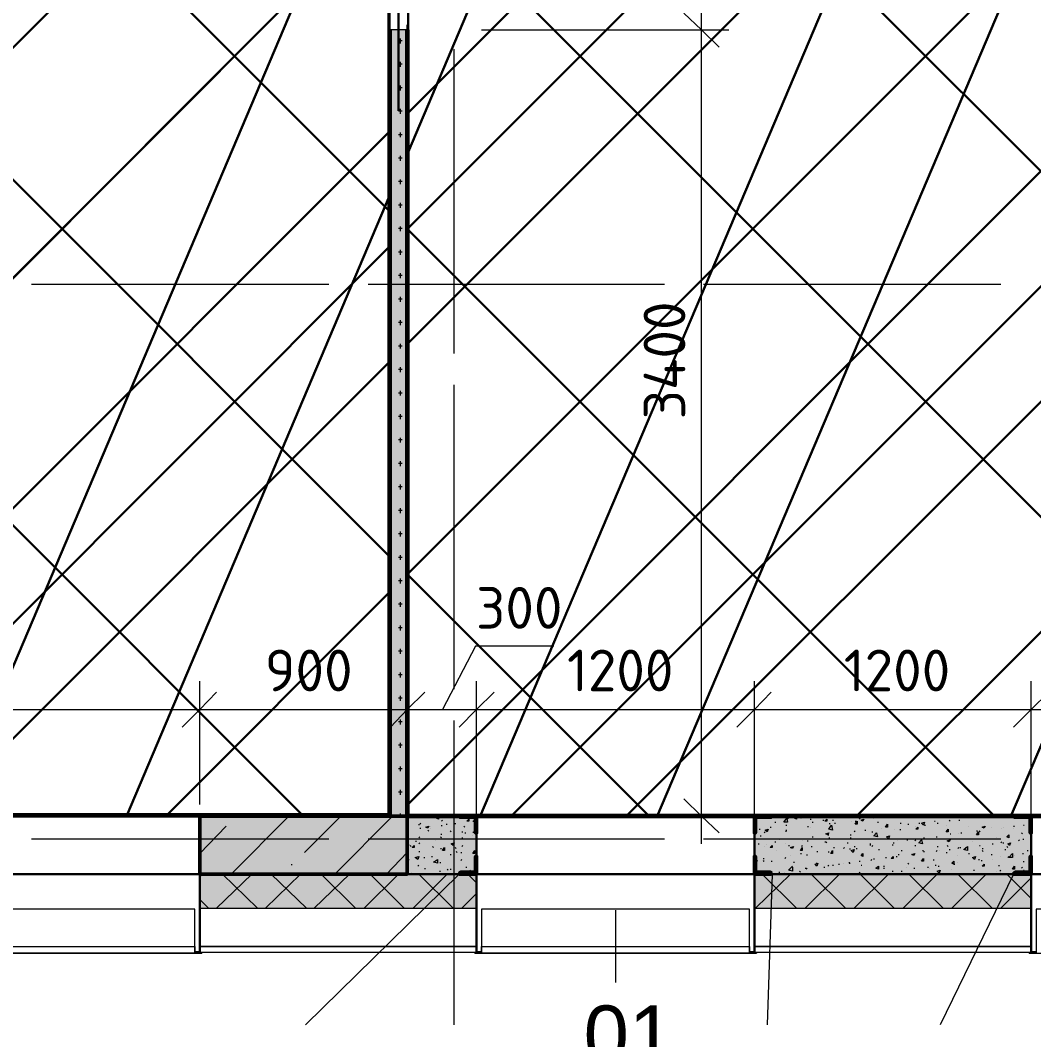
# Model space of a CAD drawing. Header units: millimetres. Extents: x -84737 to 172119, y -43083 to 59399.
# Drawn here: x 122428 to 126814, y 32378 to 36788 of the extents above; entities that cross this region are included whole.
import ezdxf

# ---------------------------------------------------------------- set-up
doc = ezdxf.new("R2010")
doc.units = ezdxf.units.MM
for name, color, linetype, lineweight in [('11) Плинтус ПЛ-2', 70, 'Continuous', 30), ('12) Наливной пол', 150, 'Continuous', 30), ('15) Штукатурка стен СТ-1.1', 161, 'Continuous', 60), ('16) Краска СТ-1.1 стена', 5, 'Continuous', 60), ('18) Краска ПТ-1 потолок', 31, 'Continuous', 30), ('20) Шпакл. баз. фин Стена', 40, 'Continuous', 60), ('22) Шпакл. баз. фин. Потолок', 102, 'Continuous', 30), ('8) Линолеум Л-1.1', 130, 'Continuous', 30)]:
    doc.layers.add(name, color=color, linetype=linetype, lineweight=lineweight)
doc.layers.add('PDF _Геометрия', color=7, linetype='Continuous')
doc.layers.add('PDF _Текст', color=7, linetype='Continuous')
doc.layers.add('PDF _Сплошная заливка', color=7, linetype='Continuous', true_color=0xffffff)
doc.styles.add('PDF GOSTCommon', font='arial.ttf')
doc.styles.add('PDF ISOCPEUR', font='isocpeur.ttf')

msp = doc.modelspace()

# ---------------------------------------------------------------- hatches: boundary and pattern name
at = {"layer": '12) Наливной пол'}
h = msp.add_hatch(dxfattribs=at)
h.set_pattern_fill('ANSI31', color=256, scale=222)
h.paths.add_polyline_path([(114514.8, 42635.7), (112106.2, 42635.7), (112106.2, 33344.1), (114514.8, 33344.1)])
h.paths.add_polyline_path([(124026.4, 38444.9), (124026.4, 33348.3), (114586.7, 33348.3), (114586.7, 39884.2), (116707.5, 39884.2), (116707.5, 38444.9)])
h.paths.add_polyline_path([(129605.6, 33344.1), (124106.9, 33344.1), (124106.9, 43647.4), (129605.6, 43647.4)])
h.paths.add_polyline_path([(109494.4, 42635.7), (111903, 42635.7), (111903, 33344.1), (109494.4, 33344.1)])
h.paths.add_polyline_path([(99982.7, 38444.9), (99982.7, 33348.3), (109422.4, 33348.3), (109422.4, 39884.2), (107301.6, 39884.2), (107301.6, 38444.9)])
h.paths.add_polyline_path([(94403.5, 33344.1), (99902.3, 33344.1), (99902.3, 43647.4), (94403.5, 43647.4)])
at = {"layer": '18) Краска ПТ-1 потолок'}
h = msp.add_hatch(dxfattribs=at)
h.set_pattern_fill('ANSI32', color=256, scale=222, angle=22)
h.paths.add_polyline_path([(114514.8, 42635.7), (112106.2, 42635.7), (112106.2, 33344.1), (114514.8, 33344.1)])
h.paths.add_polyline_path([(124026.4, 38444.9), (124026.4, 33348.3), (114586.7, 33348.3), (114586.7, 39884.2), (116707.5, 39884.2), (116707.5, 38444.9)])
h.paths.add_polyline_path([(129605.6, 33344.1), (124106.9, 33344.1), (124106.9, 43647.4), (129605.6, 43647.4)])
h.paths.add_polyline_path([(109494.4, 42635.7), (111903, 42635.7), (111903, 33344.1), (109494.4, 33344.1)])
h.paths.add_polyline_path([(99982.7, 38444.9), (99982.7, 33348.3), (109422.4, 33348.3), (109422.4, 39884.2), (107301.6, 39884.2), (107301.6, 38444.9)])
h.paths.add_polyline_path([(94403.5, 33344.1), (99902.3, 33344.1), (99902.3, 43647.4), (94403.5, 43647.4)])
h = msp.add_hatch(dxfattribs=at)
h.set_pattern_fill('ANSI32', color=256, scale=222, angle=22)
h.paths.add_polyline_path([(114514.8, 42635.7), (112106.2, 42635.7), (112106.2, 33344.1), (114514.8, 33344.1)])
h.paths.add_polyline_path([(124026.4, 38444.9), (124026.4, 33348.3), (114586.7, 33348.3), (114586.7, 39884.2), (116707.5, 39884.2), (116707.5, 38444.9)])
h.paths.add_polyline_path([(129605.6, 33344.1), (124106.9, 33344.1), (124106.9, 43647.4), (129605.6, 43647.4)])
h.paths.add_polyline_path([(109494.4, 42635.7), (111903, 42635.7), (111903, 33344.1), (109494.4, 33344.1)])
h.paths.add_polyline_path([(99982.7, 38444.9), (99982.7, 33348.3), (109422.4, 33348.3), (109422.4, 39884.2), (107301.6, 39884.2), (107301.6, 38444.9)])
h.paths.add_polyline_path([(94403.5, 33344.1), (99902.3, 33344.1), (99902.3, 43647.4), (94403.5, 43647.4)])
at = {"layer": '22) Шпакл. баз. фин. Потолок'}
h = msp.add_hatch(dxfattribs=at)
h.set_pattern_fill('ANSI37', color=256, scale=333)
h.paths.add_polyline_path([(114514.8, 42635.7), (112106.2, 42635.7), (112106.2, 33344.1), (114514.8, 33344.1)])
h.paths.add_polyline_path([(124026.4, 38444.9), (124026.4, 33348.3), (114586.7, 33348.3), (114586.7, 39884.2), (116707.5, 39884.2), (116707.5, 38444.9)])
h.paths.add_polyline_path([(129605.6, 33344.1), (124106.9, 33344.1), (124106.9, 43647.4), (129605.6, 43647.4)])
h.paths.add_polyline_path([(109494.4, 42635.7), (111903, 42635.7), (111903, 33344.1), (109494.4, 33344.1)])
h.paths.add_polyline_path([(99982.7, 38444.9), (99982.7, 33348.3), (109422.4, 33348.3), (109422.4, 39884.2), (107301.6, 39884.2), (107301.6, 38444.9)])
h.paths.add_polyline_path([(94403.5, 33344.1), (99902.3, 33344.1), (99902.3, 43647.4), (94403.5, 43647.4)])
h = msp.add_hatch(dxfattribs=at)
h.set_pattern_fill('ANSI37', color=256, scale=333)
h.paths.add_polyline_path([(114514.8, 42635.7), (112106.2, 42635.7), (112106.2, 33344.1), (114514.8, 33344.1)])
h.paths.add_polyline_path([(124026.4, 38444.9), (124026.4, 33348.3), (114586.7, 33348.3), (114586.7, 39884.2), (116707.5, 39884.2), (116707.5, 38444.9)])
h.paths.add_polyline_path([(129605.6, 33344.1), (124106.9, 33344.1), (124106.9, 43647.4), (129605.6, 43647.4)])
h.paths.add_polyline_path([(109494.4, 42635.7), (111903, 42635.7), (111903, 33344.1), (109494.4, 33344.1)])
h.paths.add_polyline_path([(99982.7, 38444.9), (99982.7, 33348.3), (109422.4, 33348.3), (109422.4, 39884.2), (107301.6, 39884.2), (107301.6, 38444.9)])
h.paths.add_polyline_path([(94403.5, 33344.1), (99902.3, 33344.1), (99902.3, 43647.4), (94403.5, 43647.4)])
at = {"layer": '8) Линолеум Л-1.1'}
h = msp.add_hatch(dxfattribs=at)
h.set_pattern_fill('ANSI31', color=256, scale=222)
h.paths.add_polyline_path([(114514.8, 42635.7), (112106.2, 42635.7), (112106.2, 33344.1), (114514.8, 33344.1)])
h.paths.add_polyline_path([(124026.4, 38444.9), (124026.4, 33348.3), (114586.7, 33348.3), (114586.7, 39884.2), (116707.5, 39884.2), (116707.5, 38444.9)])
h.paths.add_polyline_path([(129605.6, 33344.1), (124106.9, 33344.1), (124106.9, 43647.4), (129605.6, 43647.4)])
h.paths.add_polyline_path([(109494.4, 42635.7), (111903, 42635.7), (111903, 33344.1), (109494.4, 33344.1)])
h.paths.add_polyline_path([(99982.7, 38444.9), (99982.7, 33348.3), (109422.4, 33348.3), (109422.4, 39884.2), (107301.6, 39884.2), (107301.6, 38444.9)])
h.paths.add_polyline_path([(94403.5, 33344.1), (99902.3, 33344.1), (99902.3, 43647.4), (94403.5, 43647.4)])
at = {"layer": 'PDF _Сплошная заливка', "transparency": 33554559}
h = msp.add_hatch(color=256, dxfattribs=at)
h.paths.add_polyline_path([(124022.2, 38195.2), (124102.6, 38195.2), (124102.6, 38444.9), (124022.2, 38444.9)])
h.paths.add_polyline_path([(124102.6, 36747.5), (124022.2, 36747.5), (124022.2, 33344.1), (124102.6, 33344.1)])
h = msp.add_hatch(color=256, dxfattribs=at)
h.paths.add_polyline_path([(124403.2, 33094.3), (124403.2, 33344.1), (124102.6, 33344.1), (124102.6, 33094.3)])
h.paths.add_polyline_path([(125605.4, 33344.1), (125605.4, 33094.3), (126803.3, 33094.3), (126803.3, 33344.1)])
h = msp.add_hatch(color=256, dxfattribs=at)
h.paths.add_polyline_path([(96003.6, 32946.2), (96003.6, 33094.3), (94153.8, 33094.3), (94153.8, 32946.2)])
h.paths.add_polyline_path([(124403.2, 32946.2), (124403.2, 33094.3), (123205.2, 33094.3), (123205.2, 32946.2)])
h.paths.add_polyline_path([(126803.3, 32946.2), (126803.3, 33094.3), (125605.4, 33094.3), (125605.4, 32946.2)])
h.paths.add_polyline_path([(117604.9, 32946.2), (117604.9, 33094.3), (116402.7, 33094.3), (116402.7, 32946.2)])
h.paths.add_polyline_path([(120005, 32946.2), (120005, 33094.3), (118802.9, 33094.3), (118802.9, 32946.2)])
h.paths.add_polyline_path([(112402.5, 32946.2), (112402.5, 33094.3), (111204.5, 33094.3), (111204.5, 32946.2)])
h.paths.add_polyline_path([(114802.6, 32946.2), (114802.6, 33094.3), (113604.7, 33094.3), (113604.7, 32946.2)])
h.paths.add_polyline_path([(107602.2, 32946.2), (107602.2, 33094.3), (106404.2, 33094.3), (106404.2, 32946.2)])
h.paths.add_polyline_path([(110002.3, 32946.2), (110002.3, 33094.3), (108804.4, 33094.3), (108804.4, 32946.2)])
h.paths.add_polyline_path([(100803.9, 32946.2), (100803.9, 33094.3), (99601.7, 33094.3), (99601.7, 32946.2)])
h.paths.add_polyline_path([(105202, 32946.2), (105202, 33094.3), (104004.1, 33094.3), (104004.1, 32946.2)])
h.paths.add_polyline_path([(128005.5, 33094.3), (128005.5, 32946.2), (129855.4, 32946.2), (129855.4, 33094.3)])
h.paths.add_polyline_path([(98403.8, 32946.2), (98403.8, 33094.3), (97201.6, 33094.3), (97201.6, 32946.2)])

# ---------------------------------------------------------------- linework, layer by layer
at = {"layer": '11) Плинтус ПЛ-2'}
for points in [[(128852.1, 43647.4), (129605.6, 43647.4), (129605.6, 33344.1), (124102.6, 33344.1)], [(124026.4, 36747.5), (124026.4, 33348.3), (114575.1, 33348.3), (114575.1, 37247)], [(124102.6, 36747.5), (124102.6, 33344.1)]]:
    msp.add_lwpolyline(points, dxfattribs=at)
at = {"layer": '15) Штукатурка стен СТ-1.1'}
for points in [[(128852.1, 43647.4), (129605.6, 43647.4), (129605.6, 33344.1), (124102.6, 33344.1)], [(124026.4, 36747.5), (124026.4, 33348.3), (114575.1, 33348.3), (114575.1, 37247)], [(124102.6, 36747.5), (124102.6, 33344.1)]]:
    msp.add_lwpolyline(points, dxfattribs=at)
at = {"layer": '16) Краска СТ-1.1 стена'}
for points in [[(128852.1, 43647.4), (129605.6, 43647.4), (129605.6, 33344.1), (124102.6, 33344.1)], [(124026.4, 36747.5), (124026.4, 33348.3), (114575.1, 33348.3), (114575.1, 37247)], [(124102.6, 36747.5), (124102.6, 33344.1)]]:
    msp.add_lwpolyline(points, dxfattribs=at)
at = {"layer": '20) Шпакл. баз. фин Стена'}
for points in [[(128852.1, 43647.4), (129605.6, 43647.4), (129605.6, 33344.1), (124102.6, 33344.1)], [(124026.4, 36747.5), (124026.4, 33348.3), (114575.1, 33348.3), (114575.1, 37247)], [(124102.6, 36747.5), (124102.6, 33344.1)]]:
    msp.add_lwpolyline(points, dxfattribs=at)
at = {"layer": '8) Линолеум Л-1.1'}
for points in [[(129605.6, 33344.1), (124106.9, 33344.1), (124106.9, 43647.4), (129605.6, 43647.4)], [(124026.4, 38444.9), (124026.4, 33348.3), (114586.7, 33348.3), (114586.7, 39884.2), (116707.5, 39884.2), (116707.5, 38444.9)]]:
    msp.add_lwpolyline(points, close=True, dxfattribs=at)
at = {"layer": 'PDF _Геометрия', "lineweight": 9}
for points in [[(125376.8, 33225.6), (125376.8, 36747.5), (125376.8, 38195.2), (125376.8, 38444.9), (125376.8, 38643.9), (125376.8, 43647.4), (125376.8, 43964.8)], [(124022.2, 36739), (124022.2, 36747.5)], [(124424.4, 36747.5), (125376.8, 36747.5), (125495.3, 36747.5)], [(124064.5, 36700.9), (124081.5, 36700.9)], [(124073, 36688.2), (124073, 36709.4)], [(124022.2, 36637.4), (124022.2, 36658.6)], [(124022.2, 36650.1), (124030.7, 36650.1)], [(124305.8, 35663.8), (124305.8, 36662.8)], [(124073, 36586.6), (124073, 36607.8)], [(124022.2, 36535.8), (124022.2, 36557)], [(124064.5, 36599.3), (124081.5, 36599.3)], [(124305.8, 36548.5), (124305.8, 36599.3)], [(124022.2, 36548.5), (124030.7, 36548.5)], [(124064.5, 36497.7), (124081.5, 36497.7)], [(124073, 36485), (124073, 36506.2)], [(124022.2, 36434.2), (124022.2, 36455.4)], [(124022.2, 36446.9), (124030.7, 36446.9)], [(124064.5, 36396.1), (124081.5, 36396.1)], [(124073, 36383.4), (124073, 36404.6)], [(124022.2, 36332.6), (124022.2, 36353.8)], [(124022.2, 36345.3), (124030.7, 36345.3)], [(124305.8, 35346.3), (124305.8, 36345.3)], [(124064.5, 36294.5), (124081.5, 36294.5)], [(124073, 36281.8), (124073, 36303)], [(124022.2, 36231), (124022.2, 36252.2)], [(124022.2, 36243.7), (124030.7, 36243.7)], [(124064.5, 36192.9), (124081.5, 36192.9)], [(124073, 36180.2), (124073, 36201.4)], [(124022.2, 36129.5), (124022.2, 36150.6)], [(124022.2, 36142.2), (124030.7, 36142.2)], [(124064.5, 36091.4), (124081.5, 36091.4)], [(124073, 36078.7), (124073, 36099.8)], [(124022.2, 36027.9), (124022.2, 36049)], [(124022.2, 36040.6), (124030.7, 36040.6)], [(124064.5, 35989.8), (124081.5, 35989.8)], [(124073, 35977.1), (124073, 35998.2)], [(124022.2, 35926.3), (124022.2, 35947.4)], [(124022.2, 35939), (124030.7, 35939)], [(124073, 35875.5), (124073, 35896.6)], [(124064.5, 35888.2), (124081.5, 35888.2)], [(124022.2, 35824.7), (124022.2, 35845.8)], [(124022.2, 35837.4), (124030.7, 35837.4)], [(124064.5, 35786.6), (124081.5, 35786.6)], [(124073, 35773.9), (124073, 35795)], [(124022.2, 35723.1), (124022.2, 35744.2)], [(124022.2, 35735.8), (124030.7, 35735.8)], [(124064.5, 35685), (124081.5, 35685)], [(124073, 35672.3), (124073, 35693.4)], [(122477.1, 35646.9), (123480.4, 35646.9)], [(122511, 35646.9), (122566, 35646.9)], [(122765, 35646.9), (123764, 35646.9)], [(123679.3, 35646.9), (123730.1, 35646.9)], [(123933.3, 35646.9), (124932.3, 35646.9)], [(123963, 35646.9), (124018, 35646.9)], [(124022.2, 35621.5), (124022.2, 35642.6)], [(124022.2, 35634.2), (124030.7, 35634.2)], [(124216.9, 35646.9), (125215.9, 35646.9)], [(125131.3, 35646.9), (125186.3, 35646.9)], [(125385.3, 35646.9), (126384.3, 35646.9)], [(125419.1, 35646.9), (125469.9, 35646.9)], [(125668.9, 35646.9), (126672.1, 35646.9)], [(126583.2, 35646.9), (126638.2, 35646.9)], [(124073, 35570.7), (124073, 35591.9)], [(124064.5, 35583.4), (124081.5, 35583.4)], [(124022.2, 35519.9), (124022.2, 35541.1)], [(124022.2, 35532.6), (124030.7, 35532.6)], [(124064.5, 35481.8), (124081.5, 35481.8)], [(124073, 35469.1), (124073, 35490.3)], [(124305.8, 35409.8), (124305.8, 35464.9)], [(124022.2, 35418.3), (124022.2, 35439.5)], [(124022.2, 35431), (124030.7, 35431)], [(124064.5, 35380.2), (124081.5, 35380.2)], [(124073, 35367.5), (124073, 35388.7)], [(124022.2, 35316.7), (124022.2, 35337.9)], [(124022.2, 35329.4), (124030.7, 35329.4)], [(124064.5, 35278.6), (124081.5, 35278.6)], [(124073, 35265.9), (124073, 35287.1)], [(124022.2, 35215.1), (124022.2, 35236.3)], [(124022.2, 35227.8), (124030.7, 35227.8)], [(124305.8, 34211.9), (124305.8, 35210.9)], [(124064.5, 35177), (124081.5, 35177)], [(124073, 35164.3), (124073, 35185.5)], [(124305.8, 35092.4), (124305.8, 35147.4)], [(124022.2, 35113.5), (124022.2, 35134.7)], [(124022.2, 35126.2), (124030.7, 35126.2)], [(124064.5, 35075.4), (124081.5, 35075.4)], [(124073, 35062.7), (124073, 35083.9)], [(124022.2, 35011.9), (124022.2, 35033.1)], [(124022.2, 35024.6), (124030.7, 35024.6)], [(124064.5, 34973.8), (124081.5, 34973.8)], [(124073, 34961.1), (124073, 34982.3)], [(124022.2, 34910.3), (124022.2, 34931.5)], [(124022.2, 34923), (124030.7, 34923)], [(124305.8, 33894.4), (124305.8, 34893.4)], [(124064.5, 34872.2), (124081.5, 34872.2)], [(124073, 34859.5), (124073, 34880.7)], [(124022.2, 34808.7), (124022.2, 34829.9)], [(124022.2, 34821.4), (124030.7, 34821.4)], [(124064.5, 34770.6), (124081.5, 34770.6)], [(124073, 34757.9), (124073, 34779.1)], [(124022.2, 34707.1), (124022.2, 34728.3)], [(124022.2, 34719.8), (124030.7, 34719.8)], [(124064.5, 34669), (124081.5, 34669)], [(124073, 34656.3), (124073, 34677.5)], [(124022.2, 34605.6), (124022.2, 34626.7)], [(124022.2, 34618.3), (124030.7, 34618.3)], [(124073, 34554.8), (124073, 34575.9)], [(124064.5, 34567.5), (124081.5, 34567.5)], [(124022.2, 34504), (124022.2, 34525.1)], [(124022.2, 34516.7), (124030.7, 34516.7)], [(124064.5, 34465.9), (124081.5, 34465.9)], [(124073, 34453.2), (124073, 34474.3)], [(124022.2, 34402.4), (124022.2, 34423.5)], [(124022.2, 34415.1), (124030.7, 34415.1)], [(124064.5, 34364.3), (124081.5, 34364.3)], [(124073, 34351.6), (124073, 34372.7)], [(124022.2, 34300.8), (124022.2, 34321.9)], [(124022.2, 34313.5), (124030.7, 34313.5)], [(124073, 34250), (124073, 34271.1)], [(124022.2, 34199.2), (124022.2, 34220.3)], [(124064.5, 34262.7), (124081.5, 34262.7)], [(124022.2, 34211.9), (124030.7, 34211.9)], [(124064.5, 34161.1), (124081.5, 34161.1)], [(124073, 34148.4), (124073, 34169.5)], [(124022.2, 34097.6), (124022.2, 34118.7)], [(124022.2, 34110.3), (124030.7, 34110.3)], [(124064.5, 34059.5), (124081.5, 34059.5)], [(124073, 34046.8), (124073, 34068)], [(124737.6, 34080.7), (124399, 34080.7), (124255, 33805.5)], [(124022.2, 33996), (124022.2, 34017.2)], [(124022.2, 34008.7), (124030.7, 34008.7)], [(124305.8, 33957.9), (124305.8, 34008.7)], [(124064.5, 33957.9), (124081.5, 33957.9)], [(124073, 33945.2), (124073, 33966.4)], [(123205.2, 33394.9), (123205.2, 33805.5), (123205.2, 33928.3)], [(124022.2, 33894.4), (124022.2, 33915.6)], [(124102.6, 33306), (124102.6, 33805.5), (124102.6, 33928.3)], [(124403.2, 33306), (124403.2, 33805.5), (124403.2, 33928.3)], [(125605.4, 33306), (125605.4, 33805.5), (125605.4, 33928.3)], [(126803.3, 33306), (126803.3, 33805.5), (126803.3, 33928.3)], [(124022.2, 33907.1), (124030.7, 33907.1)], [(124064.5, 33856.3), (124081.5, 33856.3)], [(124073, 33843.6), (124073, 33864.8)], [(112402.5, 33805.5), (113604.7, 33805.5), (114802.6, 33805.5), (116402.7, 33805.5), (116703.3, 33805.5), (117604.9, 33805.5), (118802.9, 33805.5), (120005, 33805.5), (123205.2, 33805.5), (124102.6, 33805.5), (124403.2, 33805.5), (125605.4, 33805.5), (126803.3, 33805.5), (128005.5, 33805.5), (128902.9, 33805.5), (129724.1, 33805.5)], [(124022.2, 33792.8), (124022.2, 33814)], [(124022.2, 33805.5), (124030.7, 33805.5)], [(124064.5, 33754.7), (124081.5, 33754.7)], [(124073, 33742), (124073, 33763.2)], [(124305.8, 32755.7), (124305.8, 33758.9)], [(124022.2, 33691.2), (124022.2, 33712.4)], [(124022.2, 33703.9), (124030.7, 33703.9)], [(124305.8, 33640.4), (124305.8, 33695.4)], [(124064.5, 33653.1), (124081.5, 33653.1)], [(124073, 33640.4), (124073, 33661.6)], [(124022.2, 33589.6), (124022.2, 33610.8)], [(124022.2, 33602.3), (124030.7, 33602.3)], [(124073, 33538.8), (124073, 33560)], [(124064.5, 33551.5), (124081.5, 33551.5)], [(124022.2, 33488), (124022.2, 33509.2)], [(124022.2, 33500.7), (124030.7, 33500.7)], [(124064.5, 33449.9), (124081.5, 33449.9)], [(124073, 33437.2), (124073, 33458.4)], [(124305.8, 32442.5), (124305.8, 33441.5)], [(124022.2, 33386.4), (124022.2, 33407.6)], [(124022.2, 33399.1), (124030.7, 33399.1)], [(123340.7, 33094.3), (123590.4, 33344.1)], [(123658.2, 33187.5), (123814.8, 33344.1)], [(123789.4, 33094.3), (124039.1, 33344.1)], [(124064.5, 33348.3), (124081.5, 33348.3)], [(124073, 33344.1), (124073, 33356.8)], [(124102.6, 33344.1), (124106.9, 33344.1)], [(124106.9, 33344.1), (124106.9, 33344.1)], [(124343.9, 33335.6), (124348.2, 33339.9)], [(124403.2, 33322.9), (124390.5, 33322.9), (124403.2, 33339.9), (124403.2, 33331.4)], [(124877.3, 33344.1), (125376.8, 33344.1), (125495.3, 33344.1)], [(125647.7, 33344.1), (125656.2, 33344.1)], [(125651.9, 33339.9), (125656.2, 33339.9)], [(125656.2, 33344.1), (125656.2, 33344.1)], [(125800.1, 33339.9), (125804.3, 33335.6)], [(125817, 33344.1), (125812.8, 33335.6), (125804.3, 33344.1), (125812.8, 33344.1)], [(126117.6, 33335.6), (126121.8, 33339.9)], [(126498.6, 33339.9), (126502.8, 33339.9)], [(126545.1, 33344.1), (126549.3, 33344.1)], [(126553.6, 33344.1), (126557.8, 33339.9)], [(126583.2, 33339.9), (126587.4, 33339.9)], [(123205.2, 33183.2), (123319.5, 33301.8)], [(124153.4, 33310.2), (124153.4, 33306)], [(124157.7, 33310.2), (124161.9, 33314.5)], [(124204.2, 33301.8), (124204.2, 33301.8)], [(124250.8, 33322.9), (124255, 33327.2)], [(124250.8, 33306), (124250.8, 33301.8)], [(124272, 33310.2), (124276.2, 33310.2)], [(124310.1, 33314.5), (124310.1, 33310.2)], [(124348.2, 33301.8), (124352.4, 33297.5)], [(124386.3, 33322.9), (124390.5, 33322.9)], [(125651.9, 33335.6), (125651.9, 33335.6)], [(125673.1, 33297.5), (125677.3, 33297.5)], [(125694.3, 33318.7), (125698.5, 33318.7)], [(125740.8, 33306), (125745.1, 33306)], [(125749.3, 33335.6), (125753.5, 33335.6)], [(125838.2, 33297.5), (125838.2, 33301.8)], [(125846.7, 33331.4), (125850.9, 33331.4)], [(125846.7, 33297.5), (125846.7, 33297.5)], [(125855.1, 33318.7), (125859.4, 33318.7)], [(125901.7, 33327.2), (125905.9, 33327.2)], [(125931.3, 33310.2), (125931.3, 33314.5)], [(125944, 33327.2), (125948.3, 33327.2)], [(125952.5, 33314.5), (125956.7, 33314.5)], [(125973.7, 33335.6), (125973.7, 33335.6)], [(126024.4, 33322.9), (126024.4, 33322.9)], [(126041.4, 33322.9), (126045.6, 33322.9)], [(126058.3, 33335.6), (126062.5, 33331.4)], [(126138.7, 33318.7), (126143, 33318.7)], [(126236.1, 33314.5), (126240.3, 33314.5)], [(126270, 33310.2), (126274.2, 33310.2)], [(126303.8, 33301.8), (126303.8, 33301.8)], [(126316.5, 33314.5), (126320.8, 33314.5)], [(126337.7, 33310.2), (126337.7, 33310.2)], [(126341.9, 33306), (126346.2, 33306)], [(126384.3, 33322.9), (126388.5, 33322.9)], [(126397, 33314.5), (126401.2, 33314.5)], [(126435.1, 33306), (126435.1, 33306)], [(126447.8, 33327.2), (126452, 33322.9)], [(126490.1, 33327.2), (126494.3, 33327.2)], [(126532.4, 33301.8), (126532.4, 33301.8)], [(126629.8, 33297.5), (126629.8, 33297.5)], [(126684.8, 33297.5), (126684.8, 33297.5)], [(126727.1, 33301.8), (126731.4, 33301.8)], [(126769.5, 33306), (126773.7, 33306)], [(126799.1, 33310.2), (126799.1, 33314.5)], [(124153.4, 33251), (124157.7, 33255.2)], [(124157.7, 33293.3), (124161.9, 33293.3)], [(124191.5, 33284.8), (124195.8, 33280.6)], [(124204.2, 33293.3), (124204.2, 33293.3)], [(124246.6, 33255.2), (124250.8, 33251)], [(124250.8, 33263.7), (124250.8, 33267.9)], [(124288.9, 33280.6), (124293.1, 33276.4)], [(124339.7, 33276.4), (124343.9, 33276.4)], [(124339.7, 33251), (124343.9, 33251)], [(124352.4, 33272.1), (124356.6, 33272.1)], [(124386.3, 33276.4), (124390.5, 33272.1)], [(124386.3, 33259.4), (124386.3, 33259.4)], [(125626.5, 33289.1), (125630.8, 33289.1)], [(125630.8, 33259.4), (125635, 33259.4)], [(125647.7, 33272.1), (125651.9, 33276.4)], [(125740.8, 33284.8), (125745.1, 33284.8)], [(125740.8, 33280.6), (125740.8, 33276.4)], [(125855.1, 33255.2), (125859.4, 33255.2)], [(125922.9, 33263.7), (125927.1, 33263.7)], [(125927.1, 33251), (125931.3, 33251)], [(126020.2, 33263.7), (126024.4, 33263.7)], [(126020.2, 33251), (126024.4, 33251)], [(126037.1, 33276.4), (126041.4, 33280.6)], [(126083.7, 33284.8), (126087.9, 33284.8)], [(126113.3, 33276.4), (126117.6, 33276.4)], [(126130.3, 33272.1), (126130.3, 33267.9)], [(126155.7, 33293.3), (126155.7, 33293.3)], [(126210.7, 33289.1), (126210.7, 33289.1)], [(126236.1, 33289.1), (126236.1, 33284.8)], [(126337.7, 33251), (126341.9, 33251)], [(126392.7, 33255.2), (126397, 33255.2)], [(126452, 33267.9), (126456.2, 33267.9)], [(126490.1, 33267.9), (126490.1, 33267.9)], [(126498.6, 33272.1), (126502.8, 33272.1)], [(126566.3, 33280.6), (126570.5, 33280.6)], [(126579, 33276.4), (126583.2, 33280.6)], [(126655.2, 33251), (126655.2, 33251)], [(126676.3, 33293.3), (126676.3, 33293.3)], [(126727.1, 33293.3), (126727.1, 33293.3)], [(126761, 33272.1), (126765.2, 33267.9)], [(122477.1, 33246.7), (123480.4, 33246.7)], [(122511, 33246.7), (122566, 33246.7)], [(122765, 33246.7), (123764, 33246.7)], [(123679.3, 33246.7), (123730.1, 33246.7)], [(123933.3, 33246.7), (124932.3, 33246.7)], [(123963, 33246.7), (124018, 33246.7)], [(124106.9, 33221.3), (124111.1, 33221.3)], [(124115.3, 33217.1), (124119.6, 33212.9)], [(124140.7, 33238.3), (124140.7, 33234)], [(124153.4, 33225.6), (124157.7, 33229.8)], [(124212.7, 33212.9), (124216.9, 33208.6)], [(124216.9, 33246.7), (125215.9, 33246.7)], [(124225.4, 33238.3), (124225.4, 33238.3)], [(124310.1, 33208.6), (124314.3, 33204.4)], [(124339.7, 33212.9), (124343.9, 33217.1)], [(125131.3, 33246.7), (125186.3, 33246.7)], [(125385.3, 33246.7), (126384.3, 33246.7)], [(125419.1, 33246.7), (125469.9, 33246.7)], [(125618.1, 33246.7), (125618.1, 33246.7)], [(125622.3, 33225.6), (125626.5, 33225.6)], [(125647.7, 33212.9), (125647.7, 33212.9)], [(125656.2, 33221.3), (125656.2, 33221.3)], [(125668.9, 33246.7), (126672.1, 33246.7)], [(125694.3, 33234), (125698.5, 33234)], [(125715.4, 33242.5), (125715.4, 33242.5)], [(125740.8, 33225.6), (125740.8, 33225.6)], [(125753.5, 33217.1), (125757.8, 33217.1)], [(125808.6, 33246.7), (125812.8, 33246.7)], [(125808.6, 33217.1), (125812.8, 33212.9)], [(125812.8, 33238.3), (125812.8, 33238.3)], [(125834, 33238.3), (125838.2, 33238.3)], [(125850.9, 33212.9), (125855.1, 33212.9)], [(125910.2, 33234), (125914.4, 33234), (125918.6, 33229.8)], [(125948.3, 33208.6), (125952.5, 33208.6)], [(125990.6, 33204.4), (125994.8, 33208.6)], [(126007.5, 33229.8), (126011.7, 33229.8)], [(126037.1, 33212.9), (126041.4, 33212.9)], [(126104.9, 33225.6), (126109.1, 33225.6)], [(126104.9, 33221.3), (126109.1, 33221.3)], [(126113.3, 33212.9), (126117.6, 33217.1)], [(126202.2, 33221.3), (126206.5, 33221.3)], [(126206.5, 33229.8), (126210.7, 33229.8)], [(126223.4, 33238.3), (126223.4, 33238.3)], [(126265.7, 33242.5), (126270, 33242.5)], [(126299.6, 33238.3), (126303.8, 33242.5)], [(126299.6, 33217.1), (126303.8, 33217.1)], [(126397, 33212.9), (126401.2, 33212.9)], [(126439.3, 33217.1), (126443.5, 33212.9)], [(126485.9, 33204.4), (126490.1, 33208.6)], [(126494.3, 33208.6), (126498.6, 33208.6)], [(126519.7, 33208.6), (126523.9, 33208.6)], [(126549.3, 33234), (126549.3, 33234)], [(126579, 33217.1), (126583.2, 33217.1)], [(126583.2, 33246.7), (126638.2, 33246.7)], [(126634, 33225.6), (126638.2, 33225.6)], [(126672.1, 33229.8), (126676.3, 33234)], [(126680.6, 33229.8), (126684.8, 33229.8)], [(126697.5, 33212.9), (126701.7, 33208.6)], [(126748.3, 33238.3), (126752.5, 33242.5)], [(126769.5, 33242.5), (126769.5, 33246.7)], [(124013.7, 33094.3), (124102.6, 33187.5)], [(124153.4, 33191.7), (124157.7, 33191.7)], [(124174.6, 33166.3), (124178.8, 33166.3)], [(124208.5, 33170.5), (124212.7, 33170.5)], [(124246.6, 33204.4), (124250.8, 33204.4)], [(124288.9, 33179), (124293.1, 33179)], [(124314.3, 33191.7), (124318.5, 33187.5)], [(124335.5, 33187.5), (124339.7, 33187.5)], [(125643.5, 33162.1), (125647.7, 33162.1)], [(125702.7, 33195.9), (125702.7, 33195.9)], [(125736.6, 33162.1), (125740.8, 33166.3)], [(125762, 33174.8), (125762, 33174.8)], [(125804.3, 33183.2), (125808.6, 33183.2)], [(125834, 33174.8), (125834, 33179)], [(125876.3, 33191.7), (125880.5, 33191.7)], [(125927.1, 33187.5), (125927.1, 33191.7)], [(126020.2, 33200.2), (126020.2, 33204.4)], [(126045.6, 33204.4), (126049.8, 33204.4)], [(126121.8, 33162.1), (126121.8, 33157.8)], [(126143, 33200.2), (126147.2, 33200.2)], [(126172.6, 33166.3), (126176.8, 33166.3)], [(126206.5, 33166.3), (126206.5, 33170.5)], [(126219.2, 33170.5), (126223.4, 33170.5)], [(126227.6, 33179), (126231.9, 33179)], [(126240.3, 33195.9), (126244.6, 33195.9)], [(126286.9, 33179), (126291.1, 33179)], [(126295.4, 33179), (126299.6, 33179)], [(126333.5, 33195.9), (126337.7, 33195.9)], [(126337.7, 33191.7), (126341.9, 33191.7)], [(126392.7, 33191.7), (126397, 33195.9)], [(126405.4, 33195.9), (126405.4, 33195.9)], [(126435.1, 33187.5), (126439.3, 33187.5)], [(126447.8, 33200.2), (126452, 33200.2)], [(126485.9, 33174.8), (126485.9, 33174.8)], [(126532.4, 33183.2), (126536.6, 33183.2)], [(126591.7, 33204.4), (126595.9, 33204.4)], [(126591.7, 33195.9), (126595.9, 33191.7)], [(126629.8, 33179), (126634, 33179)], [(126672.1, 33170.5), (126672.1, 33170.5)], [(126689, 33200.2), (126693.3, 33200.2)], [(126701.7, 33166.3), (126706, 33170.5)], [(126731.4, 33174.8), (126731.4, 33174.8)], [(126765.2, 33183.2), (126769.5, 33183.2)], [(126786.4, 33195.9), (126790.6, 33195.9)], [(123603.1, 33132.4), (123603.1, 33136.7)], [(124102.6, 33153.6), (124106.9, 33153.6), (124111.1, 33157.8)], [(124149.2, 33128.2), (124153.4, 33132.4)], [(124178.8, 33119.7), (124178.8, 33115.5)], [(124246.6, 33140.9), (124246.6, 33145.1)], [(124335.5, 33153.6), (124339.7, 33157.8)], [(124356.6, 33124), (124360.9, 33124)], [(124403.2, 33149.4), (124403.2, 33149.4)], [(124403.2, 33149.4), (124403.2, 33149.4)], [(125643.5, 33149.4), (125647.7, 33153.6)], [(125677.3, 33149.4), (125681.6, 33149.4)], [(125770.5, 33124), (125770.5, 33107), (125753.5, 33111.3), (125770.5, 33128.2)], [(125774.7, 33145.1), (125778.9, 33145.1)], [(125825.5, 33119.7), (125829.7, 33119.7)], [(125829.7, 33115.5), (125834, 33119.7)], [(125872.1, 33140.9), (125876.3, 33140.9)], [(125905.9, 33124), (125910.2, 33124)], [(125922.9, 33128.2), (125927.1, 33132.4)], [(125944, 33132.4), (125948.3, 33132.4)], [(125969.4, 33136.7), (125973.7, 33136.7)], [(125990.6, 33140.9), (125990.6, 33140.9)], [(126016, 33145.1), (126016, 33140.9), (126020.2, 33140.9)], [(126058.3, 33149.4), (126062.5, 33149.4)], [(126066.8, 33132.4), (126071, 33132.4)], [(126109.1, 33153.6), (126113.3, 33157.8)], [(126164.1, 33128.2), (126168.4, 33128.2)], [(126164.1, 33119.7), (126168.4, 33119.7)], [(126265.7, 33124), (126265.7, 33124)], [(126270, 33140.9), (126274.2, 33136.7)], [(126295.4, 33119.7), (126299.6, 33119.7)], [(126354.6, 33124), (126358.9, 33124)], [(126363.1, 33119.7), (126363.1, 33119.7)], [(126380, 33157.8), (126380, 33153.6)], [(126388.5, 33132.4), (126392.7, 33132.4)], [(126401.2, 33128.2), (126405.4, 33128.2)], [(126468.9, 33136.7), (126473.2, 33136.7)], [(126485.9, 33145.1), (126485.9, 33145.1)], [(126574.7, 33157.8), (126579, 33157.8)], [(126587.4, 33153.6), (126591.7, 33153.6)], [(126634, 33157.8), (126634, 33157.8)], [(126663.6, 33132.4), (126663.6, 33128.2)], [(126761, 33119.7), (126765.2, 33124)], [(126769.5, 33149.4), (126769.5, 33145.1)], [(123205.2, 33081.7), (123217.9, 33094.3)], [(123277.2, 32946.2), (123429.6, 33094.3)], [(123455, 32946.2), (123302.6, 33094.3)], [(123488.8, 32946.2), (123641.2, 33094.3)], [(123666.6, 32946.2), (123514.2, 33094.3)], [(124327, 33094.3), (123662.4, 32442.5)], [(123700.5, 32946.2), (123852.9, 33094.3)], [(123878.3, 32946.2), (123730.1, 33094.3)], [(123916.4, 32946.2), (124064.5, 33094.3)], [(124089.9, 32946.2), (123941.8, 33094.3)], [(124119.6, 33098.6), (124123.8, 33094.3)], [(124128, 32946.2), (124276.2, 33094.3)], [(124301.6, 32946.2), (124153.4, 33094.3)], [(124242.3, 33107), (124246.6, 33107)], [(124259.3, 33094.3), (124259.3, 33094.3)], [(124259.3, 33094.3), (124259.3, 33094.3)], [(124276.2, 33115.5), (124280.4, 33111.3)], [(124288.9, 33115.5), (124293.1, 33115.5)], [(124403.2, 33056.3), (124365.1, 33094.3)], [(124373.6, 33111.3), (124377.8, 33107)], [(125609.6, 32946.2), (125762, 33094.3)], [(125787.4, 32946.2), (125639.2, 33094.3)], [(125681.6, 33094.3), (125660.4, 32442.5)], [(125711.2, 33102.8), (125715.4, 33102.8)], [(125736.6, 33102.8), (125736.6, 33102.8)], [(125757.8, 33111.3), (125762, 33111.3)], [(125800.1, 33107), (125804.3, 33102.8)], [(125825.5, 32946.2), (125973.7, 33094.3)], [(125999.1, 32946.2), (125850.9, 33094.3)], [(125965.2, 33094.3), (125965.2, 33094.3)], [(125965.2, 33094.3), (125965.2, 33094.3)], [(126037.1, 32946.2), (126185.3, 33094.3)], [(126058.3, 33102.8), (126062.5, 33098.6)], [(126210.7, 32946.2), (126062.5, 33094.3)], [(126172.6, 33098.6), (126172.6, 33098.6)], [(126202.2, 33107), (126206.5, 33107)], [(126240.3, 33107), (126244.6, 33107)], [(126248.8, 32946.2), (126397, 33094.3)], [(126422.4, 32946.2), (126274.2, 33094.3)], [(126727.1, 33094.3), (126409.7, 32442.5)], [(126460.5, 33115.5), (126460.5, 33115.5)], [(126460.5, 32946.2), (126608.6, 33094.3)], [(126634, 32946.2), (126485.9, 33094.3)], [(126553.6, 33111.3), (126557.8, 33111.3)], [(126557.8, 33111.3), (126557.8, 33111.3)], [(126574.7, 33094.3), (126574.7, 33098.6)], [(126655.2, 33107), (126655.2, 33107)], [(126655.2, 33094.3), (126655.2, 33094.3)], [(126667.9, 33107), (126672.1, 33111.3)], [(126667.9, 33094.3), (126672.1, 33098.6), (126672.1, 33094.3)], [(126672.1, 32946.2), (126803.3, 33077.4)], [(126803.3, 32988.5), (126697.5, 33094.3)], [(126752.5, 33102.8), (126756.8, 33102.8)], [(126769.5, 33111.3), (126773.7, 33111.3)], [(124339.7, 32946.2), (124403.2, 33009.7)], [(123243.3, 32946.2), (123205.2, 32984.3)], [(125004.3, 32937.7), (125004.3, 32624.5)], [(124305.8, 32506), (124305.8, 32556.8)]]:
    msp.add_lwpolyline(points, dxfattribs=at)
at = {"layer": 'PDF _Геометрия', "lineweight": 30}
for points in [[(124022.2, 33344.1), (124022.2, 38444.9), (123251.8, 38444.9)], [(124064.5, 38444.9), (124064.5, 36396.1)], [(124102.6, 36747.5), (124102.6, 33344.1)], [(126824.5, 32755.7), (126803.3, 32755.7), (126803.3, 32781.1), (126803.3, 33094.3), (128005.5, 33094.3), (126803.3, 33094.3), (126803.3, 33344.1), (125605.4, 33344.1), (125605.4, 33094.3), (124403.2, 33094.3), (124403.2, 33344.1), (124102.6, 33344.1), (124102.6, 33094.3), (124403.2, 33094.3), (124102.6, 33094.3)], [(120022, 32755.7), (120005, 32755.7), (120005, 32781.1), (120005, 33094.3), (123205.2, 33094.3), (120005, 33094.3), (118802.9, 33094.3), (118802.9, 32781.1), (118802.9, 32755.7), (118785.9, 32755.7)], [(123205.2, 33094.3), (123205.2, 32781.1), (123205.2, 32755.7), (123184.1, 32755.7)], [(124424.4, 32755.7), (124403.2, 32755.7), (124403.2, 32781.1), (124403.2, 33094.3), (125605.4, 33094.3), (125605.4, 32781.1), (125605.4, 32755.7), (125584.2, 32755.7)]]:
    msp.add_lwpolyline(points, dxfattribs=at)
at = {"layer": 'PDF _Геометрия', "lineweight": 20}
for points in [[(125300.6, 36819.4), (125376.8, 36747.5), (125453, 36671.3)], [(123277.2, 33881.7), (123205.2, 33805.5), (123129, 33729.3)], [(124178.8, 33881.7), (124102.6, 33805.5), (124030.7, 33729.3)], [(124479.4, 33881.7), (124403.2, 33805.5), (124327, 33729.3)], [(125677.3, 33881.7), (125605.4, 33805.5), (125529.2, 33729.3)], [(126879.5, 33881.7), (126803.3, 33805.5), (126727.1, 33729.3)], [(125300.6, 33420.3), (125376.8, 33344.1), (125453, 33272.1)]]:
    msp.add_lwpolyline(points, dxfattribs=at)
at = {"layer": 'PDF _Геометрия', "lineweight": 18}
for points in [[(124022.2, 36768.6), (124022.2, 36747.5)], [(124102.6, 36747.5), (124102.6, 36768.6)], [(124102.6, 33094.3), (123205.2, 33094.3), (123205.2, 32946.2), (123205.2, 32942), (123205.2, 32781.1), (124403.2, 32781.1), (124403.2, 32942), (124403.2, 32946.2), (124403.2, 33094.3)], [(125605.4, 33094.3), (125605.4, 32946.2), (125605.4, 32942), (125605.4, 32781.1), (126803.3, 32781.1), (126803.3, 32942), (126803.3, 32946.2), (126803.3, 33094.3)], [(123184.1, 32751.5), (123184.1, 32942), (120022, 32942), (120022, 32751.5), (123184.1, 32751.5), (123213.7, 32751.5), (123213.7, 32755.7), (123213.7, 32751.5), (123184.1, 32751.5), (123184.1, 32942), (120022, 32942), (120022, 32751.5), (119992.3, 32751.5), (119992.3, 32755.7), (119992.3, 32751.5), (120026.2, 32751.5)], [(123205.2, 32946.2), (124403.2, 32946.2)], [(125584.2, 32751.5), (125613.8, 32751.5), (125613.8, 32755.7), (125613.8, 32751.5), (125584.2, 32751.5), (125584.2, 32942), (124424.4, 32942), (124424.4, 32751.5), (124394.7, 32751.5), (124394.7, 32755.7), (124394.7, 32751.5), (124424.4, 32751.5), (125584.2, 32751.5), (125584.2, 32942), (124424.4, 32942), (124424.4, 32751.5)], [(125605.4, 32946.2), (126803.3, 32946.2)], [(127984.4, 32751.5), (128014, 32751.5), (128014, 32755.7), (128014, 32751.5), (127984.4, 32751.5), (127984.4, 32942), (126824.5, 32942), (126824.5, 32751.5), (126794.9, 32751.5), (126794.9, 32755.7), (126794.9, 32751.5), (126824.5, 32751.5), (127984.4, 32751.5), (127984.4, 32942), (126824.5, 32942), (126824.5, 32751.5)]]:
    msp.add_lwpolyline(points, dxfattribs=at)
for points in [[(124022.2, 36747.5), (124022.2, 33344.1), (124102.6, 33344.1), (124102.6, 36747.5)], [(123184.1, 32781.1), (123184.1, 32751.5), (120022, 32751.5), (120022, 32781.1)], [(123205.2, 32781.1), (123205.2, 32755.7), (124403.2, 32755.7), (124403.2, 32781.1)], [(125584.2, 32781.1), (125584.2, 32751.5), (124424.4, 32751.5), (124424.4, 32781.1)], [(125605.4, 32781.1), (125605.4, 32755.7), (126803.3, 32755.7), (126803.3, 32781.1)]]:
    msp.add_lwpolyline(points, close=True, dxfattribs=at)
at = {"layer": 'PDF _Геометрия', "lineweight": 30}
for points in [[(123205.2, 33344.1), (114802.6, 33344.1), (118802.9, 33344.1), (120005, 33344.1)], [(129605.6, 33344.1), (124183.1, 33344.1)], [(125605.4, 33094.3), (126803.3, 33094.3)]]:
    msp.add_lwpolyline(points, close=True, dxfattribs=at)
at = {"layer": 'PDF _Геометрия', "lineweight": 50}
for points in [[(124102.6, 33344.1), (123205.2, 33344.1), (123205.2, 33094.3), (124102.6, 33094.3)], [(124399, 33339.9), (124399, 33276.4), (124399, 33272.1), (124403.2, 33272.1), (124403.2, 33344.1), (124327, 33344.1), (124331.2, 33339.9), (124335.5, 33339.9)], [(125609.6, 33276.4), (125609.6, 33339.9), (125673.1, 33339.9), (125677.3, 33339.9), (125677.3, 33344.1), (125605.4, 33344.1), (125605.4, 33272.1), (125609.6, 33272.1)], [(126799.1, 33339.9), (126799.1, 33276.4), (126799.1, 33272.1), (126803.3, 33272.1), (126803.3, 33344.1), (126727.1, 33344.1), (126731.4, 33339.9), (126735.6, 33339.9)], [(124399, 33166.3), (124399, 33102.8), (124335.5, 33102.8), (124331.2, 33098.6), (124327, 33094.3), (124403.2, 33094.3), (124403.2, 33170.5), (124399, 33170.5)], [(125609.6, 33102.8), (125609.6, 33166.3), (125609.6, 33170.5), (125605.4, 33170.5), (125605.4, 33094.3), (125677.3, 33094.3), (125677.3, 33098.6), (125673.1, 33102.8)], [(126799.1, 33166.3), (126799.1, 33102.8), (126735.6, 33102.8), (126731.4, 33098.6), (126727.1, 33094.3), (126803.3, 33094.3), (126803.3, 33170.5), (126799.1, 33170.5)]]:
    msp.add_lwpolyline(points, close=True, dxfattribs=at)
at = {"layer": 'PDF _Геометрия', "lineweight": 9}
for points in [[(124238.1, 33344.1), (124238.1, 33331.4), (124229.6, 33335.6)], [(125787.4, 33344.1), (125787.4, 33331.4), (125778.9, 33335.6)], [(124195.8, 33301.8), (124191.5, 33293.3), (124183.1, 33297.5)], [(124369.3, 33331.4), (124369.3, 33322.9), (124360.9, 33322.9)], [(125749.3, 33318.7), (125732.4, 33318.7), (125745.1, 33335.6)], [(125918.6, 33331.4), (125918.6, 33322.9), (125910.2, 33322.9)], [(125944, 33284.8), (125927.1, 33289.1), (125939.8, 33306)], [(126049.8, 33322.9), (126049.8, 33310.2), (126041.4, 33310.2)], [(126079.5, 33331.4), (126075.2, 33322.9), (126066.8, 33327.2)], [(126181.1, 33310.2), (126181.1, 33297.5), (126172.6, 33297.5)], [(126312.3, 33297.5), (126312.3, 33289.1), (126303.8, 33289.1)], [(126341.9, 33318.7), (126337.7, 33306), (126329.2, 33314.5)], [(126604.4, 33301.8), (126600.1, 33293.3), (126591.7, 33297.5)], [(125664.6, 33289.1), (125660.4, 33276.4), (125651.9, 33284.8)], [(125927.1, 33272.1), (125922.9, 33263.7), (125914.4, 33267.9)], [(126138.7, 33255.2), (126121.8, 33259.4), (126134.5, 33272.1)], [(126189.5, 33259.4), (126185.3, 33246.7), (126176.8, 33255.2)], [(126443.5, 33289.1), (126443.5, 33276.4), (126435.1, 33276.4)], [(126574.7, 33276.4), (126574.7, 33263.7), (126566.3, 33263.7)], [(126706, 33263.7), (126706, 33251), (126697.5, 33255.2)], [(124132.3, 33217.1), (124132.3, 33208.6), (124123.8, 33208.6)], [(124263.5, 33208.6), (124263.5, 33195.9), (124255, 33195.9)], [(124305.8, 33229.8), (124301.6, 33217.1), (124293.1, 33225.6)], [(125681.6, 33217.1), (125681.6, 33208.6), (125673.1, 33208.6)], [(125774.7, 33212.9), (125770.5, 33204.4), (125762, 33208.6)], [(125812.8, 33208.6), (125812.8, 33195.9), (125804.3, 33195.9)], [(126333.5, 33225.6), (126316.5, 33229.8), (126329.2, 33242.5)], [(126452, 33242.5), (126447.8, 33234), (126439.3, 33238.3)], [(126528.2, 33195.9), (126511.3, 33200.2), (126528.2, 33212.9)], [(126714.4, 33229.8), (126710.2, 33217.1), (126701.7, 33225.6)], [(124153.4, 33170.5), (124149.2, 33157.8), (124136.5, 33166.3)], [(124394.7, 33195.9), (124394.7, 33183.2), (124386.3, 33183.2)], [(125944, 33195.9), (125944, 33183.2), (125935.6, 33183.2)], [(126037.1, 33200.2), (126032.9, 33187.5), (126024.4, 33195.9)], [(126075.2, 33183.2), (126075.2, 33170.5), (126066.8, 33174.8)], [(126206.5, 33170.5), (126206.5, 33162.1), (126198, 33162.1)], [(126299.6, 33183.2), (126295.4, 33174.8), (126286.9, 33179)], [(126337.7, 33162.1), (126337.7, 33149.4), (126329.2, 33149.4)], [(126562, 33170.5), (126557.8, 33157.8), (126549.3, 33166.3)], [(126722.9, 33166.3), (126706, 33166.3), (126722.9, 33183.2)], [(124233.9, 33140.9), (124216.9, 33145.1), (124233.9, 33157.8)], [(125618.1, 33153.6), (125613.8, 33145.1), (125605.4, 33149.4)], [(125880.5, 33140.9), (125876.3, 33128.2), (125867.8, 33136.7)], [(126143, 33128.2), (126143, 33115.5), (126130.3, 33119.7)], [(126468.9, 33149.4), (126468.9, 33136.7), (126460.5, 33140.9)], [(126600.1, 33136.7), (126600.1, 33128.2), (126591.7, 33128.2)], [(126731.4, 33128.2), (126731.4, 33115.5), (126722.9, 33115.5)], [(126409.7, 33111.3), (126405.4, 33098.6), (126397, 33107)]]:
    msp.add_lwpolyline(points, close=True, dxfattribs=at)
at = {"layer": 'PDF _Сплошная заливка', "lineweight": 5, "transparency": 33554559}
msp.add_solid([(123205.2, 33344.1), (123205.2, 33094.3), (124102.6, 33344.1), (124102.6, 33094.3)], dxfattribs=at)

# ---------------------------------------------------------------- texts
at = {"layer": 'PDF _Текст', "insert": (125216.3, 35061.7), "char_height": 180.46, "attachment_point": 4, "rotation": 90, "style": 'PDF ISOCPEUR'}
msp.add_mtext('3400', dxfattribs=at)
at = {"layer": 'PDF _Текст', "attachment_point": 4}
for s, insert, char_height, style in [('300', (124400.5, 34246), 180.46, 'PDF ISOCPEUR'), ('900', (123486.2, 33975.1), 180.46, 'PDF ISOCPEUR'), ('1200', (124794.2, 33975.1), 180.46, 'PDF ISOCPEUR'), ('1200', (125992.2, 33975.1), 180.46, 'PDF ISOCPEUR'), ('01', (124866.2, 32397.6), 252.47, 'PDF GOSTCommon')]:
    msp.add_mtext(s, dxfattribs=dict(at, insert=insert, char_height=char_height, style=style))

doc.saveas('drawing.dxf')
